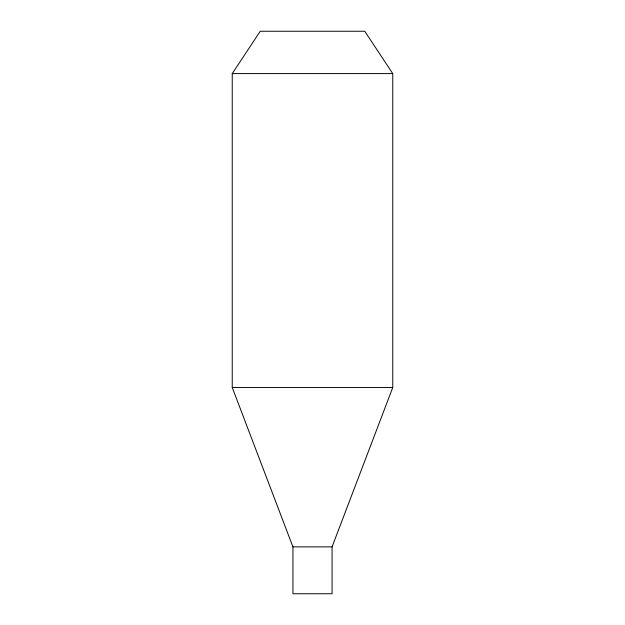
<?xml version="1.0" encoding="UTF-8"?>
<svg xmlns="http://www.w3.org/2000/svg" width="625" height="625" viewBox="0 0 625 625"><rect width="100%" height="100%" fill="white"/><g stroke="black" fill="none" stroke-linecap="round" stroke-linejoin="round"><path stroke-width="0.94" d="M332.07 546.875L392.758 387.5L392.758 73.594L364.75 31.25L260.25 31.25L232.242 73.594L232.242 387.5L292.93 546.875L292.93 593.75L332.07 593.75L332.07 546.875L292.93 546.875M232.242 73.594L392.758 73.594M232.242 387.5L392.758 387.5"/></g></svg>
